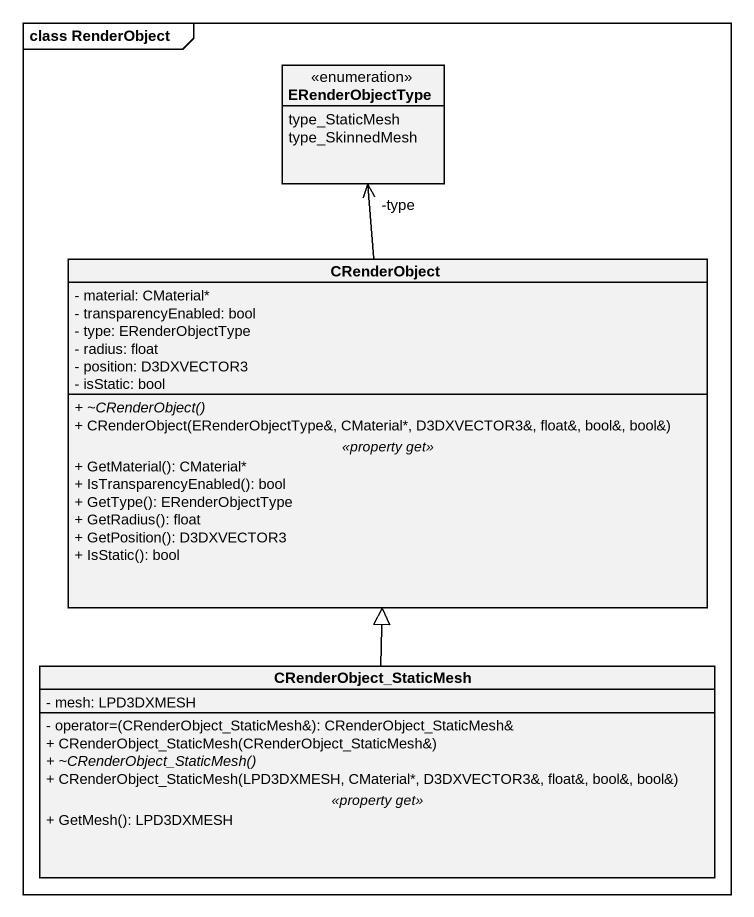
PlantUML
@startuml
mainframe class RenderObject
hide circle
hide empty members
skinparam classAttributeIconSize 0
enum ERenderObjectType {
  type_StaticMesh
  type_SkinnedMesh
}
class CRenderObject {
  - material: CMaterial*
  - transparencyEnabled: bool
  - type: ERenderObjectType
  - radius: float
  - position: D3DXVECTOR3
  - isStatic: bool
  --
  {abstract} + ~CRenderObject()
  + CRenderObject(ERenderObjectType&, CMaterial*, D3DXVECTOR3&, float&, bool&, bool&)
  .. <<property get>> ..
  + GetMaterial(): CMaterial*
  + IsTransparencyEnabled(): bool
  + GetType(): ERenderObjectType
  + GetRadius(): float
  + GetPosition(): D3DXVECTOR3
  + IsStatic(): bool
}
class CRenderObject_StaticMesh {
  - mesh: LPD3DXMESH
  --
  - operator=(CRenderObject_StaticMesh&): CRenderObject_StaticMesh&
  + CRenderObject_StaticMesh(CRenderObject_StaticMesh&)
  {abstract} + ~CRenderObject_StaticMesh()
  + CRenderObject_StaticMesh(LPD3DXMESH, CMaterial*, D3DXVECTOR3&, float&, bool&, bool&)
  .. <<property get>> ..
  + GetMesh(): LPD3DXMESH
}
CRenderObject -up-> "-type" ERenderObjectType
CRenderObject_StaticMesh -up-|> CRenderObject
@enduml
